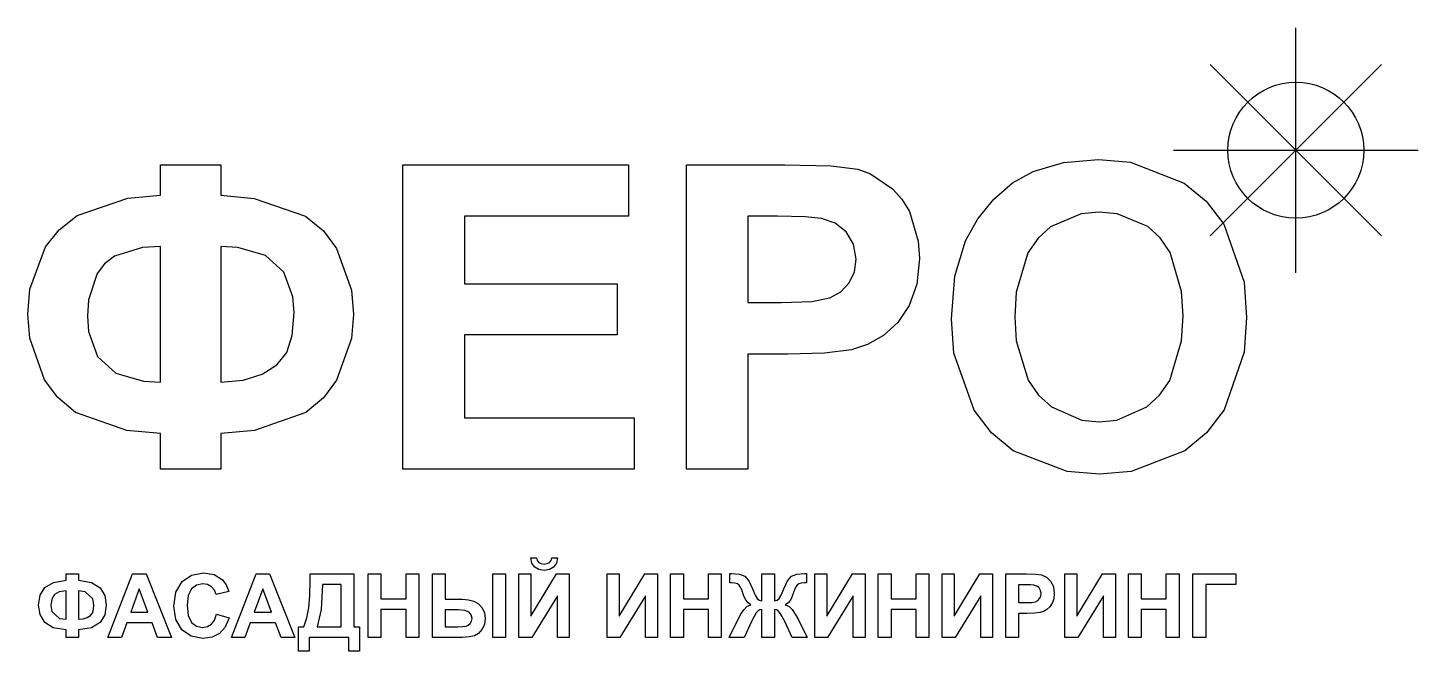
# Model space of a CAD drawing. Header units: metres. Extents: x -34.4 to 44.1, y 1.7 to 36.9.
import ezdxf

# ---------------------------------------------------------------- set-up
doc = ezdxf.new("R2010")
doc.units = ezdxf.units.M
doc.layers.add('FERO_OUTLINE', color=7, linetype='Continuous')
doc.layers.add('FERO_SUN', color=7, linetype='Continuous')

msp = doc.modelspace()

# ---------------------------------------------------------------- linework, layer by layer
at = {"layer": 'FERO_OUTLINE'}
for points in [[(-23.52, 14.002), (-23.52, 12), (-26.918, 12), (-26.918, 14.002), (-28.823, 14.187), (-31.728, 15.203), (-32.726, 16.035), (-33.466, 17.035), (-34.312, 19.388), (-34.418, 20.741), (-34.307, 22.156), (-33.422, 24.543), (-32.648, 25.515), (-31.626, 26.312), (-28.761, 27.289), (-26.918, 27.469), (-26.918, 29.168), (-23.52, 29.168), (-23.52, 27.469), (-21.624, 27.285), (-18.727, 26.276), (-17.726, 25.451), (-16.98, 24.459), (-16.127, 22.098), (-16.02, 20.73), (-16.126, 19.373), (-16.976, 17.02), (-17.719, 16.024), (-18.718, 15.197), (-21.619, 14.186), (-23.52, 14.002)], [(-13.228, 12), (-13.228, 29.179), (-0.489, 29.179), (-0.489, 26.273), (-9.759, 26.273), (-9.759, 22.466), (-1.134, 22.466), (-1.134, 19.571), (-9.759, 19.571), (-9.759, 14.895), (-0.163, 14.895), (-0.163, 12), (-13.228, 12)], [(2.78, 12), (2.78, 29.179), (8.345, 29.179), (10.958, 29.115), (12.47, 28.924), (13.178, 28.672), (14.414, 27.83), (14.941, 27.24), (15.377, 26.546), (15.876, 24.873), (15.938, 23.895), (15.795, 22.438), (15.365, 21.233), (14.713, 20.272), (13.906, 19.541), (13.013, 19.03), (12.106, 18.727), (10.586, 18.542), (8.51, 18.48), (6.248, 18.48), (6.248, 12), (2.78, 12)], [(17.752, 20.486), (17.949, 22.9), (18.54, 24.892), (19.232, 26.137), (20.137, 27.247), (21.199, 28.155), (22.357, 28.793), (24.086, 29.302), (26.062, 29.471), (27.865, 29.324), (30.903, 28.147), (32.137, 27.116), (33.135, 25.824), (34.275, 22.548), (34.417, 20.565), (34.276, 18.599), (33.146, 15.344), (32.156, 14.055), (30.93, 13.028), (27.906, 11.854), (26.107, 11.707), (24.289, 11.854), (21.243, 13.022), (20.014, 14.044), (19.024, 15.324), (17.894, 18.545), (17.752, 20.486)], [(6.248, 26.273), (6.248, 21.398), (8.146, 21.398), (9.857, 21.465), (10.887, 21.668), (11.505, 22.013), (11.971, 22.511), (12.266, 23.132), (12.365, 23.846), (12.227, 24.701), (11.813, 25.391), (11.189, 25.888), (10.418, 26.156), (9.486, 26.243), (7.925, 26.273), (6.248, 26.273)], [(21.326, 20.602), (21.41, 19.232), (22.084, 17.019), (22.672, 16.178), (23.393, 15.52), (25.105, 14.768), (26.096, 14.674), (27.087, 14.767), (28.789, 15.513), (29.501, 16.166), (30.084, 17.006), (30.749, 19.247), (30.833, 20.648), (30.751, 22.031), (30.103, 24.234), (29.535, 25.054), (28.835, 25.69), (27.116, 26.418), (26.096, 26.509), (25.076, 26.417), (23.347, 25.68), (22.639, 25.035), (22.065, 24.207), (21.408, 21.99), (21.326, 20.602)], [(-26.918, 16.898), (-26.918, 24.574), (-27.937, 24.513), (-29.519, 24.023), (-30.083, 23.595), (-30.507, 23.043), (-30.993, 21.564), (-31.054, 20.636), (-30.989, 19.76), (-30.472, 18.358), (-29.438, 17.423), (-27.887, 16.956), (-26.918, 16.898)], [(-23.52, 16.898), (-22.254, 17.012), (-21.18, 17.355), (-20.344, 17.891), (-19.793, 18.585), (-19.483, 19.538), (-19.38, 20.846), (-19.445, 21.72), (-19.962, 23.118), (-20.997, 24.05), (-22.55, 24.516), (-23.52, 24.574), (-23.52, 16.898)], [(-4.826, 6.99), (-4.491, 6.99), (-4.564, 6.694), (-4.724, 6.469), (-4.958, 6.327), (-5.253, 6.28), (-5.547, 6.327), (-5.781, 6.469), (-5.942, 6.694), (-6.015, 6.99), (-5.68, 6.99), (-5.641, 6.838), (-5.559, 6.727), (-5.429, 6.661), (-5.253, 6.638), (-5.076, 6.661), (-4.948, 6.727), (-4.865, 6.838), (-4.826, 6.99)], [(-31.546, 2.917), (-31.546, 2.5), (-32.254, 2.5), (-32.254, 2.917), (-32.985, 3.039), (-33.464, 3.341), (-33.728, 3.782), (-33.816, 4.321), (-33.724, 4.88), (-33.448, 5.316), (-32.965, 5.605), (-32.254, 5.723), (-32.254, 6.077), (-31.546, 6.077), (-31.546, 5.723), (-30.818, 5.602), (-30.339, 5.302), (-30.072, 4.863), (-29.984, 4.319), (-30.072, 3.778), (-30.337, 3.338), (-30.817, 3.038), (-31.546, 2.917)], [(-26.3, 2.5), (-27.085, 2.5), (-27.398, 3.313), (-28.829, 3.313), (-29.125, 2.5), (-29.891, 2.5), (-28.497, 6.079), (-27.732, 6.079), (-26.3, 2.5)], [(-23.751, 3.816), (-23.05, 3.594), (-23.265, 3.083), (-23.586, 2.723), (-24.012, 2.51), (-24.537, 2.439), (-25.187, 2.561), (-25.71, 2.926), (-26.054, 3.503), (-26.168, 4.258), (-26.053, 5.052), (-25.707, 5.645), (-25.173, 6.016), (-24.493, 6.14), (-23.898, 6.043), (-23.426, 5.752), (-23.213, 5.473), (-23.061, 5.093), (-23.775, 4.922), (-23.874, 5.171), (-24.041, 5.361), (-24.264, 5.482), (-24.53, 5.523), (-24.89, 5.451), (-25.176, 5.237), (-25.362, 4.863), (-25.424, 4.312), (-25.363, 3.73), (-25.18, 3.345), (-24.899, 3.129), (-24.545, 3.057), (-24.277, 3.103), (-24.05, 3.24), (-23.871, 3.475), (-23.751, 3.816)], [(-19.328, 2.5), (-20.114, 2.5), (-20.426, 3.313), (-21.858, 3.313), (-22.153, 2.5), (-22.919, 2.5), (-21.526, 6.079), (-20.761, 6.079), (-19.328, 2.5)], [(-18.469, 6.079), (-15.996, 6.079), (-15.996, 3.101), (-15.681, 3.101), (-15.681, 1.719), (-16.282, 1.719), (-16.282, 2.5), (-18.535, 2.5), (-18.535, 1.719), (-19.136, 1.719), (-19.136, 3.101), (-18.833, 3.101), (-18.649, 3.596), (-18.54, 4.166), (-18.487, 4.853), (-18.469, 5.701), (-18.469, 6.079)], [(-15.193, 2.5), (-15.193, 6.079), (-14.47, 6.079), (-14.47, 4.67), (-13.054, 4.67), (-13.054, 6.079), (-12.332, 6.079), (-12.332, 2.5), (-13.054, 2.5), (-13.054, 4.065), (-14.47, 4.065), (-14.47, 2.5), (-15.193, 2.5)], [(-11.565, 6.079), (-10.842, 6.079), (-10.842, 4.648), (-9.875, 4.648), (-9.521, 4.622), (-9.22, 4.545), (-8.968, 4.4), (-8.762, 4.173), (-8.624, 3.886), (-8.579, 3.559), (-8.626, 3.221), (-8.769, 2.934), (-8.971, 2.715), (-9.193, 2.585), (-9.48, 2.521), (-9.875, 2.5), (-11.565, 2.5), (-11.565, 6.079)], [(-8.161, 6.079), (-7.439, 6.079), (-7.439, 2.5), (-8.161, 2.5), (-8.161, 6.079)], [(-6.68, 6.079), (-6.003, 6.079), (-6.003, 3.696), (-4.553, 6.079), (-3.833, 6.079), (-3.833, 2.5), (-4.509, 2.5), (-4.509, 4.837), (-5.957, 2.5), (-6.68, 2.5), (-6.68, 6.079)], [(-1.697, 6.079), (-1.02, 6.079), (-1.02, 3.696), (0.43, 6.079), (1.15, 6.079), (1.15, 2.5), (0.474, 2.5), (0.474, 4.837), (-0.974, 2.5), (-1.697, 2.5), (-1.697, 6.079)], [(1.89, 2.5), (1.89, 6.079), (2.613, 6.079), (2.613, 4.67), (4.028, 4.67), (4.028, 6.079), (4.751, 6.079), (4.751, 2.5), (4.028, 2.5), (4.028, 4.065), (2.613, 4.065), (2.613, 2.5), (1.89, 2.5)], [(7.747, 6.079), (7.747, 4.555), (7.906, 4.596), (8.02, 4.69), (8.131, 4.886), (8.277, 5.237), (8.494, 5.695), (8.716, 5.95), (9.012, 6.063), (9.456, 6.101), (9.494, 6.102), (9.561, 6.104), (9.561, 5.569), (9.456, 5.571), (9.265, 5.557), (9.134, 5.516), (9.041, 5.447), (8.967, 5.349), (8.889, 5.178), (8.78, 4.888), (8.711, 4.717), (8.636, 4.577), (8.53, 4.457), (8.364, 4.343), (8.585, 4.239), (8.763, 4.066), (8.929, 3.817), (9.109, 3.481), (9.598, 2.5), (8.748, 2.5), (8.318, 3.425), (8.304, 3.454), (8.277, 3.501), (8.245, 3.561), (8.188, 3.67), (8.064, 3.879), (7.963, 3.996), (7.865, 4.049), (7.747, 4.067), (7.747, 2.5), (7.041, 2.5), (7.041, 4.067), (6.925, 4.05), (6.826, 3.998), (6.725, 3.882), (6.602, 3.67), (6.541, 3.554), (6.512, 3.501), (6.49, 3.463), (6.47, 3.425), (6.04, 2.5), (5.191, 2.5), (5.679, 3.481), (5.854, 3.808), (6.02, 4.059), (6.201, 4.237), (6.426, 4.343), (6.26, 4.456), (6.153, 4.577), (6.079, 4.716), (6.009, 4.888), (5.902, 5.173), (5.824, 5.345), (5.751, 5.445), (5.658, 5.515), (5.522, 5.557), (5.32, 5.571), (5.282, 5.571), (5.227, 5.569), (5.227, 6.104), (5.294, 6.102), (5.332, 6.101), (5.781, 6.062), (6.079, 5.948), (6.297, 5.692), (6.512, 5.237), (6.659, 4.885), (6.769, 4.688), (6.883, 4.596), (7.041, 4.555), (7.041, 6.079), (7.747, 6.079)], [(10.027, 6.079), (10.703, 6.079), (10.703, 3.696), (12.153, 6.079), (12.874, 6.079), (12.874, 2.5), (12.197, 2.5), (12.197, 4.837), (10.75, 2.5), (10.027, 2.5), (10.027, 6.079)], [(13.614, 2.5), (13.614, 6.079), (14.336, 6.079), (14.336, 4.67), (15.752, 4.67), (15.752, 6.079), (16.475, 6.079), (16.475, 2.5), (15.752, 2.5), (15.752, 4.065), (14.336, 4.065), (14.336, 2.5), (13.614, 2.5)], [(17.231, 6.079), (17.908, 6.079), (17.908, 3.696), (19.358, 6.079), (20.078, 6.079), (20.078, 2.5), (19.402, 2.5), (19.402, 4.837), (17.954, 2.5), (17.231, 2.5), (17.231, 6.079)], [(20.816, 2.5), (20.816, 6.079), (21.975, 6.079), (22.52, 6.066), (22.835, 6.026), (23.117, 5.897), (23.349, 5.675), (23.505, 5.366), (23.557, 4.978), (23.527, 4.675), (23.438, 4.423), (23.302, 4.223), (23.134, 4.071), (22.948, 3.965), (22.759, 3.902), (22.442, 3.863), (22.01, 3.85), (21.539, 3.85), (21.539, 2.5), (20.816, 2.5)], [(24.16, 6.079), (24.837, 6.079), (24.837, 3.696), (26.287, 6.079), (27.007, 6.079), (27.007, 2.5), (26.331, 2.5), (26.331, 4.837), (24.883, 2.5), (24.16, 2.5), (24.16, 6.079)], [(27.747, 2.5), (27.747, 6.079), (28.47, 6.079), (28.47, 4.67), (29.885, 4.67), (29.885, 6.079), (30.608, 6.079), (30.608, 2.5), (29.885, 2.5), (29.885, 4.065), (28.47, 4.065), (28.47, 2.5), (27.747, 2.5)], [(31.392, 6.079), (33.816, 6.079), (33.816, 5.479), (32.115, 5.479), (32.115, 2.5), (31.392, 2.5), (31.392, 6.079)], [(-32.254, 3.52), (-32.254, 5.12), (-32.647, 5.069), (-32.913, 4.916), (-33.065, 4.66), (-33.116, 4.299), (-33.062, 3.958), (-32.631, 3.569), (-32.254, 3.52)], [(-31.546, 3.52), (-31.282, 3.544), (-31.059, 3.616), (-30.884, 3.727), (-30.769, 3.872), (-30.705, 4.071), (-30.684, 4.343), (-30.737, 4.683), (-31.169, 5.071), (-31.546, 5.12), (-31.546, 3.52)], [(-27.63, 3.916), (-28.123, 5.245), (-28.607, 3.916), (-27.63, 3.916)], [(-20.658, 3.916), (-21.151, 5.245), (-21.635, 3.916), (-20.658, 3.916)], [(-17.78, 5.479), (-17.854, 4.069), (-18.076, 3.101), (-16.716, 3.101), (-16.716, 5.479), (-17.78, 5.479)], [(21.539, 5.473), (21.539, 4.458), (21.934, 4.458), (22.29, 4.472), (22.505, 4.514), (22.634, 4.586), (22.731, 4.69), (22.792, 4.819), (22.813, 4.968), (22.784, 5.146), (22.698, 5.29), (22.568, 5.393), (22.407, 5.449), (22.213, 5.467), (21.888, 5.473), (21.539, 5.473)], [(-10.842, 3.101), (-10.136, 3.101), (-9.851, 3.109), (-9.667, 3.134), (-9.541, 3.188), (-9.43, 3.284), (-9.352, 3.414), (-9.326, 3.57), (-9.369, 3.779), (-9.496, 3.928), (-9.733, 4.018), (-10.107, 4.048), (-10.842, 4.048), (-10.842, 3.101)]]:
    msp.add_lwpolyline(points, close=True, dxfattribs=at)
at = {"layer": 'FERO_SUN'}
for p, q in [((37.2, 23.088), (37.2, 36.912)), ((32.362, 25.162), (42.038, 34.838)), ((32.362, 34.838), (42.038, 25.162)), ((30.288, 30), (44.112, 30))]:
    msp.add_line(p, q, dxfattribs=at)
msp.add_circle((37.2, 30), 3.84, dxfattribs=at)

doc.saveas('drawing.dxf')
